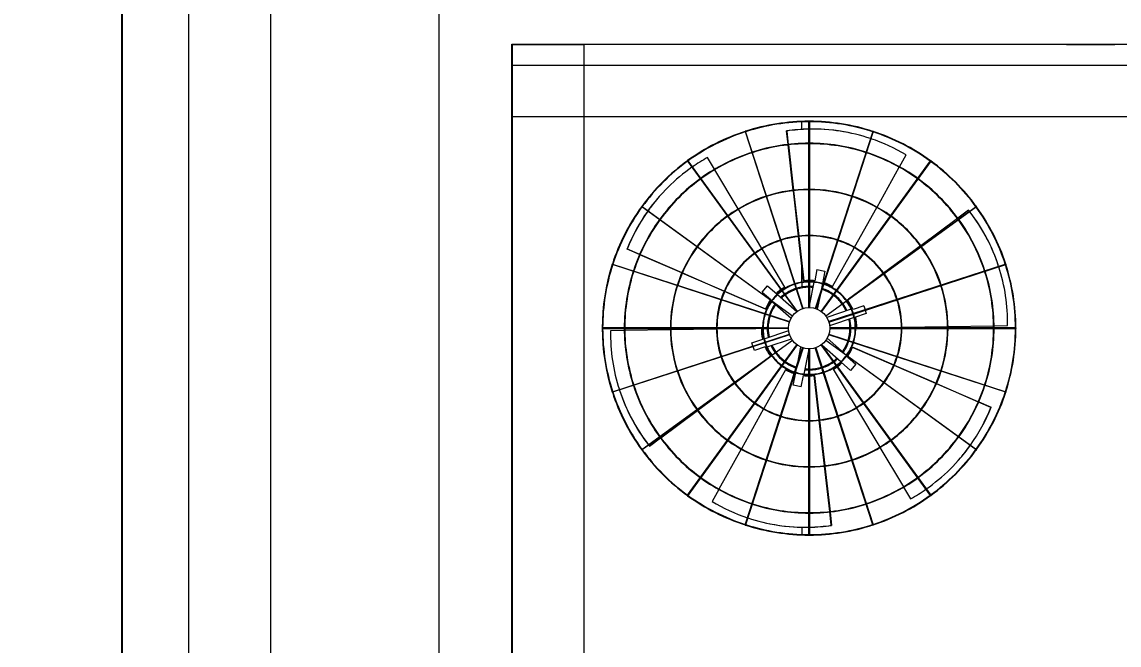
# Model space of a CAD drawing. Header units: millimetres. Extents: x -312439 to 477422, y -331570 to 212570.
# Drawn here: x 341243 to 343514, y 206829 to 208118 of the extents above; entities that cross this region are included whole.
import ezdxf

# ---------------------------------------------------------------- set-up
doc = ezdxf.new("R2010")
doc.units = ezdxf.units.MM
doc.layers.add("MS-110TR'S", color=3, linetype='Continuous', lineweight=5)
doc.styles.add('ROMAND', font='ROMAND.SHX')
doc.dimstyles.new('1-50 (MILIMETRO)', dxfattribs={"dimscale": 0, "dimtxt": 125, "dimasz": 125, "dimexe": 100, "dimexo": 100, "dimgap": 50, "dimtad": 0, "dimdec": 0, "dimzin": 0, "dimdsep": 46, "dimtxsty": 'ROMAND', "dimcen": -390, "dimclrd": 1, "dimclre": 1, "dimclrt": 3, "dimadec": 0, "dimazin": 0, "dimtfac": 1, "dimtdec": 0, "dimtix": 1, "dimtmove": 2, "dimatfit": 2, "dimfxl": 1, "dimtvp": 1, "dimtolj": 1, "dimtzin": 0, "dimarcsym": 0})

# ---------------------------------------------------------------- blocks, each defined once
blk = doc.blocks.new('*D7')
at = {"color": 1, "lineweight": -2, "transparency": 16777216}
for p, q in [((342257, 208172.2), (342257, 208749)), ((346957.4, 208172.2), (346957.4, 208749)), ((342382, 208649), (346832.4, 208649))]:
    blk.add_line(p, q, dxfattribs=at)
at = {"color": 1, "transparency": 16777216}
for points in [[(342382, 208669.9), (342382, 208628.2), (342257, 208649)], [(346832.4, 208669.9), (346832.4, 208628.2), (346957.4, 208649)]]:
    blk.add_solid(points, dxfattribs=at)
at = {"layer": 'Defpoints', "color": 0, "transparency": 16777216}
for p in [(346957.4, 208649), (342257, 208072.2), (346957.4, 208072.2)]:
    blk.add_point(p, dxfattribs=at)
at = {"color": 3, "transparency": 16777216, "insert": (344607.2, 208774), "char_height": 125, "attachment_point": 5, "style": 'ROMAND'}
blk.add_mtext('\\A1;4700', dxfattribs=at)
blk = doc.blocks.new('*D50')
at = {"color": 1, "lineweight": -2, "transparency": 16777216}
for p, q in [((341488.5, 209274.4), (341350.3, 209274.4)), ((341450.3, 209149.4), (341450.3, 198499.4)), ((341658.5, 198374.4), (341350.3, 198374.4))]:
    blk.add_line(p, q, dxfattribs=at)
at = {"color": 1, "transparency": 16777216}
for points in [[(341429.4, 209149.4), (341471.1, 209149.4), (341450.3, 209274.4)], [(341429.4, 198499.4), (341471.1, 198499.4), (341450.3, 198374.4)]]:
    blk.add_solid(points, dxfattribs=at)
at = {"layer": 'Defpoints', "color": 0, "transparency": 16777216}
for p in [(341588.5, 209274.4), (341450.3, 198374.4), (341758.5, 198374.4)]:
    blk.add_point(p, dxfattribs=at)
at = {"color": 3, "transparency": 16777216, "insert": (341325.3, 203824.4), "char_height": 125, "attachment_point": 5, "rotation": 90, "style": 'ROMAND'}
blk.add_mtext('\\A1;10900', dxfattribs=at)

msp = doc.modelspace()

# ---------------------------------------------------------------- linework, layer by layer
at = {"color": 1, "linetype": 'Continuous', "lineweight": 0}
for p, q in [((341588.512, 198204.437, 0), (341588.512, 210024.437, 0)), ((341588.512, 200628.55, 0), (341588.512, 210024.437, 0)), ((341758.512, 198204.437, 0), (341758.512, 210024.437, 0))]:
    msp.add_line(p, q, dxfattribs=at)
at = {"color": 7, "linetype": 'Continuous', "lineweight": 0}
msp.add_line((342107.014, 205636.197, 0), (342107.014, 208222.197, 0), dxfattribs=at)
at = {"layer": "MS-110TR'S", "color": 3, "linetype": 'Continuous', "lineweight": 0}
for p, q in [((342257.014, 208072.197, 0), (351659.752, 208072.197, 0)), ((342257.014, 205786.197, 0), (342257.014, 208072.197, 0)), ((342257.014, 208071.197, 0), (342407.014, 208071.197, 0)), ((342258.014, 208071.197, 0), (342258.014, 205787.197, 0)), ((342357.014, 208071.197, 0), (342357.014, 208072.197, 0)), ((342407.014, 205786.197, 0), (342407.014, 208071.197, 0)), ((343405.189, 208072.197, 0), (343405.189, 208071.197, 0)), ((343405.189, 208071.197, 0), (343505.189, 208071.197, 0)), ((343505.189, 208071.197, 0), (343505.189, 208072.197, 0)), ((342258.014, 208028.197, 0), (346957.383, 208028.197, 0)), ((342257.014, 207972.197, 0), (342258.014, 207972.197, 0)), ((342257.014, 207922.197, 0), (346957.383, 207922.197, 0)), ((342857.558, 207895.606, 0), (342857.558, 207911.182, 0)), ((342871.259, 207911.434, 0), (342871.259, 207896.157, 0)), ((342872.009, 207526.933, 0), (342872.009, 207912.185, 0)), ((342873.009, 207912.185, 0), (342873.009, 207526.933, 0)), ((342873.259, 207896.196, 0), (342873.259, 207911.434, 0)), ((342739.802, 207891.087, 0), (342858.852, 207524.691, 0)), ((342859.803, 207525, 0), (342740.754, 207891.396, 0)), ((342825.579, 207892.372, 0), (342826.173, 207892.253, 0)), ((342828.771, 207864.468, 0), (342825.579, 207892.372, 0)), ((342826.173, 207892.253, 0), (342829.344, 207864.534, 0)), ((343004.264, 207891.396, 0), (342885.215, 207525, 0)), ((343005.215, 207891.087, 0), (342886.166, 207524.691, 0)), ((342953.91, 207888.822, 0), (342953.316, 207888.941, 0)), ((342839.612, 207769.689, 0), (342828.885, 207863.475, 0)), ((342829.458, 207863.54, 0), (342840.185, 207769.755, 0)), ((342620.586, 207830.168, 0), (342847.032, 207518.493, 0)), ((342621.395, 207830.756, 0), (342847.841, 207519.08, 0)), ((342676.742, 207813.114, 0), (342662.206, 207837.479, 0)), ((342897.177, 207519.08, 0), (343123.622, 207830.756, 0)), ((343124.431, 207830.168, 0), (342897.986, 207518.493, 0)), ((343059.403, 207818.236, 0), (343073.114, 207842.789, 0)), ((342725.619, 207731.19, 0), (342677.255, 207812.255, 0)), ((343012.893, 207734.945, 0), (343058.916, 207817.363, 0)), ((342850.453, 207674.911, 0), (342839.726, 207768.696, 0)), ((342840.299, 207768.761, 0), (342851.026, 207674.976, 0)), ((342526.618, 207736.2, 0), (342838.293, 207509.754, 0)), ((342562.738, 207757.262, 0), (342562.338, 207756.807, 0)), ((342906.724, 207509.754, 0), (343218.4, 207736.2, 0)), ((342837.706, 207508.945, 0), (342526.03, 207735.391, 0)), ((342774.496, 207649.265, 0), (342726.132, 207730.331, 0)), ((343218.987, 207735.391, 0), (342907.312, 207508.945, 0)), ((342966.383, 207651.654, 0), (343012.406, 207734.072, 0)), ((343179.954, 207712.171, 0), (343202.34, 207728.75, 0)), ((343202.534, 207728.176, 0), (343180.297, 207711.707, 0)), ((343202.34, 207728.75, 0), (343202.534, 207728.176, 0)), ((343103.294, 207655.393, 0), (343179.151, 207711.575, 0)), ((343179.494, 207711.112, 0), (343103.637, 207654.929, 0)), ((342861.057, 207582.205, 0), (342850.567, 207673.917, 0)), ((342851.14, 207673.983, 0), (342861.652, 207582.086, 0)), ((342495.498, 207647.899, 0), (342495.899, 207648.354, 0)), ((342521.444, 207636.631, 0), (342495.498, 207647.899, 0)), ((342495.899, 207648.354, 0), (342521.674, 207637.16, 0)), ((342822.158, 207569.378, 0), (342775.009, 207648.407, 0)), ((342920.908, 207570.216, 0), (342965.896, 207650.781, 0)), ((343026.634, 207598.615, 0), (343102.49, 207654.797, 0)), ((343102.833, 207654.334, 0), (343026.977, 207598.151, 0)), ((342608.946, 207598.631, 0), (342522.361, 207636.233, 0)), ((342522.592, 207636.762, 0), (342609.176, 207599.159, 0)), ((342831.786, 207496.983, 0), (342465.39, 207616.032, 0)), ((342465.699, 207616.984, 0), (342832.095, 207497.934, 0)), ((342857.558, 207579.621, 0), (342857.558, 207612.799, 0)), ((342888.601, 207605.481, 0), (342884.003, 207582.526, 0)), ((342888.601, 207605.481, 0), (342905.08, 207602.18, 0)), ((342905.08, 207602.18, 0), (342899.994, 207576.789, 0)), ((343279.319, 207616.984, 0), (342912.922, 207497.934, 0)), ((342913.231, 207496.983, 0), (343279.628, 207616.032, 0)), ((343263.431, 207615.837, 0), (343263.237, 207616.412, 0)), ((342696.447, 207560.63, 0), (342609.863, 207598.232, 0)), ((342610.093, 207598.761, 0), (342696.677, 207561.159, 0)), ((342857.558, 207578.608, 0), (342857.558, 207569.598, 0)), ((342861.057, 207582.205, 0), (342861.652, 207582.086, 0)), ((342871.259, 207582.954, 0), (342871.259, 207580.778, 0)), ((342871.259, 207579.777, 0), (342871.259, 207570.85, 0)), ((342882.089, 207579.304, 0), (342873.009, 207533.974, 0)), ((342873.259, 207580.783, 0), (342873.259, 207583.006, 0)), ((342873.259, 207570.85, 0), (342873.259, 207579.783, 0)), ((342882.758, 207582.647, 0), (342882.286, 207580.289, 0)), ((342951.466, 207542.942, 0), (343025.83, 207598.019, 0)), ((343026.173, 207597.556, 0), (342954.095, 207544.171, 0)), ((342781.85, 207523.54, 0), (342697.364, 207560.232, 0)), ((342697.594, 207560.76, 0), (342782.25, 207523.996, 0)), ((342775.464, 207559.032, 0), (342786.562, 207571.653, 0)), ((342775.464, 207559.032, 0), (342793.045, 207543.572, 0)), ((342786.562, 207571.653, 0), (342806.192, 207554.392, 0)), ((342821.758, 207568.923, 0), (342822.158, 207569.378, 0)), ((342871.259, 207570.85, 0), (342872.009, 207570.85, 0)), ((342873.009, 207570.85, 0), (342873.259, 207570.85, 0)), ((342899.797, 207575.804, 0), (342896.703, 207560.357, 0)), ((342920.314, 207570.335, 0), (342920.908, 207570.216, 0)), ((342796.465, 207538.908, 0), (342835.157, 207504.884, 0)), ((342806.947, 207553.728, 0), (342847.024, 207518.487, 0)), ((342895.013, 207551.919, 0), (342889.317, 207523.485, 0)), ((342951.466, 207542.942, 0), (342951.651, 207542.395, 0)), ((342781.85, 207523.54, 0), (342782.25, 207523.996, 0)), ((342872.009, 207528.982, 0), (342871.597, 207526.926, 0)), ((342959.662, 207523.343, 0), (342909.075, 207506.247, 0)), ((342962.7, 207524.369, 0), (342960.614, 207523.664, 0)), ((342985.396, 207530.726, 0), (342963.217, 207523.231, 0)), ((342990.777, 207514.804, 0), (342966.407, 207506.569, 0)), ((342985.396, 207530.726, 0), (342988.211, 207522.397, 0)), ((342988.531, 207521.449, 0), (342990.777, 207514.804, 0)), ((342965.456, 207506.247, 0), (342914.888, 207489.157, 0)), ((342970.815, 207485.689, 0), (342971.009, 207485.115, 0)), ((342971.009, 207485.115, 0), (343063.402, 207486.439, 0)), ((343064.402, 207486.453, 0), (343158.789, 207487.806, 0)), ((343159.789, 207487.82, 0), (343254.176, 207489.172, 0)), ((343255.176, 207489.187, 0), (343283.167, 207489.588, 0)), ((342444.601, 207484.777, 0), (342829.853, 207484.777, 0)), ((342829.853, 207483.777, 0), (342444.601, 207483.777, 0)), ((342489.812, 207485.277, 0), (342445.102, 207485.277, 0)), ((342445.102, 207483.277, 0), (342489.812, 207483.277, 0)), ((342489.842, 207479.375, 0), (342461.351, 207478.967, 0)), ((342465.39, 207352.522, 0), (342831.786, 207471.571, 0)), ((342832.095, 207470.62, 0), (342465.699, 207351.571, 0)), ((342585.209, 207485.277, 0), (342490.812, 207485.277, 0)), ((342490.812, 207483.277, 0), (342585.209, 207483.277, 0)), ((342585.229, 207480.742, 0), (342490.842, 207479.389, 0)), ((342680.606, 207485.277, 0), (342586.209, 207485.277, 0)), ((342586.209, 207483.277, 0), (342680.606, 207483.277, 0)), ((342680.616, 207482.108, 0), (342586.229, 207480.756, 0)), ((342776.006, 207485.277, 0), (342681.606, 207485.277, 0)), ((342681.606, 207483.277, 0), (342762.201, 207483.277, 0)), ((342773.509, 207483.439, 0), (342681.616, 207482.123, 0)), ((342773.703, 207482.865, 0), (342773.509, 207483.439, 0)), ((342773.563, 207483.277, 0), (342776.006, 207483.277, 0)), ((342785.686, 207485.277, 0), (342777.006, 207485.277, 0)), ((342777.006, 207483.277, 0), (342785.686, 207483.277, 0)), ((342779.525, 207462.464, 0), (342830.112, 207479.56, 0)), ((342785.686, 207484.777, 0), (342785.686, 207485.277, 0)), ((342785.686, 207483.277, 0), (342785.686, 207483.777, 0)), ((342945.676, 207431.736, 0), (342909.696, 207463.375, 0)), ((343279.319, 207351.571, 0), (342912.922, 207470.62, 0)), ((342913.231, 207471.571, 0), (343279.628, 207352.522, 0)), ((343300.417, 207484.777, 0), (342915.165, 207484.777, 0)), ((342915.165, 207483.777, 0), (343300.417, 207483.777, 0)), ((342968.012, 207485.277, 0), (342958.831, 207485.277, 0)), ((342958.831, 207485.277, 0), (342958.831, 207484.777, 0)), ((342958.831, 207483.777, 0), (342958.831, 207483.277, 0)), ((342958.831, 207483.277, 0), (342968.012, 207483.277, 0)), ((342970.954, 207485.277, 0), (342969.012, 207485.277, 0)), ((342969.012, 207483.277, 0), (343063.411, 207483.277, 0)), ((343063.411, 207485.277, 0), (342982.317, 207485.277, 0)), ((343158.809, 207485.277, 0), (343064.411, 207485.277, 0)), ((343064.411, 207483.277, 0), (343158.809, 207483.277, 0)), ((343254.206, 207485.277, 0), (343159.809, 207485.277, 0)), ((343159.809, 207483.277, 0), (343254.206, 207483.277, 0)), ((343299.415, 207485.277, 0), (343255.206, 207485.277, 0)), ((343255.206, 207483.277, 0), (343299.415, 207483.277, 0)), ((342526.03, 207233.164, 0), (342837.706, 207459.609, 0)), ((342838.293, 207458.8, 0), (342526.618, 207232.355, 0)), ((342620.586, 207138.386, 0), (342847.032, 207450.062, 0)), ((342847.841, 207449.474, 0), (342621.395, 207137.799, 0)), ((342739.802, 207077.467, 0), (342858.852, 207443.864, 0)), ((342859.803, 207443.555, 0), (342740.754, 207077.158, 0)), ((342753.741, 207453.75, 0), (342778.573, 207462.142, 0)), ((342756.036, 207446.959, 0), (342753.741, 207453.75, 0)), ((342759.122, 207437.828, 0), (342756.356, 207446.011, 0)), ((342781.301, 207445.324, 0), (342759.122, 207437.828, 0)), ((342781.818, 207444.185, 0), (342784.338, 207445.037, 0)), ((342785.29, 207445.358, 0), (342835.858, 207462.448, 0)), ((342848.701, 207412.623, 0), (342855.241, 207445.27, 0)), ((342872.009, 207056.369, 0), (342872.009, 207441.621, 0)), ((342873.009, 207441.621, 0), (342873.009, 207056.369, 0)), ((343004.264, 207077.158, 0), (342885.215, 207443.555, 0)), ((342886.166, 207443.864, 0), (343005.215, 207077.467, 0)), ((343123.622, 207137.799, 0), (342897.177, 207449.474, 0)), ((342897.986, 207450.062, 0), (343124.431, 207138.386, 0)), ((342937.829, 207414.599, 0), (342898.843, 207448.881, 0)), ((343218.4, 207232.355, 0), (342906.724, 207458.8, 0)), ((342907.312, 207459.609, 0), (343218.987, 207233.164, 0)), ((342962.667, 207445.014, 0), (342962.267, 207444.559, 0)), ((343047.343, 207407.612, 0), (342962.267, 207444.559, 0)), ((342962.667, 207445.014, 0), (343047.574, 207408.14, 0)), ((342793.052, 207425.613, 0), (342719.01, 207370.774, 0)), ((342793.052, 207425.613, 0), (342792.965, 207425.868, 0)), ((342862.439, 207389.301, 0), (342872.009, 207437.077, 0)), ((342951.473, 207424.982, 0), (342969.053, 207409.522, 0)), ((342718.668, 207371.239, 0), (342764.665, 207405.306, 0)), ((342823.609, 207398.338, 0), (342778.741, 207317.987, 0)), ((342824.204, 207398.219, 0), (342823.609, 207398.338, 0)), ((342844.749, 207392.892, 0), (342847.011, 207404.185, 0)), ((342872.009, 207397.705, 0), (342871.259, 207397.705, 0)), ((342871.259, 207397.705, 0), (342871.259, 207388.777, 0)), ((342873.259, 207397.705, 0), (342873.009, 207397.705, 0)), ((342873.259, 207388.772, 0), (342873.259, 207397.705, 0)), ((342922.76, 207399.631, 0), (342922.36, 207399.176, 0)), ((342922.36, 207399.176, 0), (342969.64, 207319.929, 0)), ((342957.955, 207396.901, 0), (342938.584, 207413.935, 0)), ((342969.053, 207409.522, 0), (342957.955, 207396.901, 0)), ((343134.845, 207369.611, 0), (343048.261, 207407.213, 0)), ((343048.491, 207407.742, 0), (343135.075, 207370.14, 0)), ((342839.437, 207366.374, 0), (342844.552, 207391.907, 0)), ((342855.916, 207363.073, 0), (342860.515, 207386.029, 0)), ((342861.759, 207385.907, 0), (342862.242, 207388.316, 0)), ((342871.259, 207387.777, 0), (342871.259, 207385.548, 0)), ((342873.259, 207385.6, 0), (342873.259, 207387.772, 0)), ((342893.384, 207294.517, 0), (342882.866, 207386.468, 0)), ((342883.46, 207386.349, 0), (342882.866, 207386.468, 0)), ((342883.46, 207386.349, 0), (342893.957, 207294.581, 0)), ((342481.087, 207352.717, 0), (342481.281, 207352.143, 0)), ((342642.007, 207314.46, 0), (342717.864, 207370.643, 0)), ((342718.207, 207370.179, 0), (342642.35, 207313.996, 0)), ((342855.916, 207363.073, 0), (342839.437, 207366.374, 0)), ((343222.346, 207331.61, 0), (343135.762, 207369.212, 0)), ((343135.993, 207369.741, 0), (343222.577, 207332.139, 0)), ((343248.619, 207320.2, 0), (343223.264, 207331.212, 0)), ((343223.494, 207331.741, 0), (343249.019, 207320.655, 0)), ((342565.347, 207257.682, 0), (342641.204, 207313.865, 0)), ((342641.546, 207313.401, 0), (342565.69, 207257.218, 0)), ((342778.254, 207317.114, 0), (342732.231, 207234.696, 0)), ((342970.152, 207319.07, 0), (343018.517, 207238.004, 0)), ((343249.019, 207320.655, 0), (343248.619, 207320.2, 0)), ((342904.225, 207199.738, 0), (342893.497, 207293.523, 0)), ((342894.071, 207293.587, 0), (342904.798, 207199.802, 0)), ((342541.984, 207240.378, 0), (342564.544, 207257.087, 0)), ((342542.178, 207239.804, 0), (342541.984, 207240.378, 0)), ((342564.886, 207256.623, 0), (342542.178, 207239.804, 0)), ((343019.029, 207237.146, 0), (343067.394, 207156.08, 0)), ((342731.744, 207233.823, 0), (342685.721, 207151.405, 0)), ((342915.066, 207104.959, 0), (342904.339, 207198.744, 0)), ((342904.912, 207198.809, 0), (342915.639, 207105.023, 0)), ((343181.779, 207211.292, 0), (343182.18, 207211.747, 0)), ((342685.234, 207150.532, 0), (342671.404, 207125.765, 0)), ((343067.906, 207155.221, 0), (343082.312, 207131.076, 0)), ((342918.344, 207076.301, 0), (342915.18, 207103.965, 0)), ((342915.753, 207104.03, 0), (342918.938, 207076.182, 0)), ((342790.607, 207079.732, 0), (342791.201, 207079.613, 0)), ((342857.558, 207072.379, 0), (342857.558, 207057.372, 0)), ((342871.259, 207072.359, 0), (342871.259, 207057.121, 0)), ((342873.259, 207057.121, 0), (342873.259, 207072.398, 0)), ((342918.938, 207076.182, 0), (342918.344, 207076.301, 0))]:
    msp.add_line(p, q, dxfattribs=at)
msp.add_circle((342872.509, 207484.277, 0), 42.659, dxfattribs=at)
for centre, radius, start, end in [((342872.259, 207484.277, 0), 428.158, 90.024494, 107.917544), ((342872.259, 207484.277, 0), 427.158, 90.033533, 107.901042), ((342872.509, 207912.185, 0), 0.5, 0, 180), ((342872.259, 207484.277, 0), 428.158, 72.030975, 89.908558), ((342872.259, 207484.277, 0), 427.158, 72.035174, 89.899401), ((342872.259, 207484.277, 0), 428.158, 108.018773, 125.932197), ((342872.259, 207484.277, 0), 427.158, 108.035174, 125.905805), ((342740.278, 207891.242, 0), 0.5, 18, 198), ((343004.74, 207891.242, 0), 0.5, 342, 162), ((342872.259, 207484.277, 0), 427.158, 54.039937, 71.901042), ((342872.259, 207484.277, 0), 428.158, 54.03841, 71.905364), ((342872.509, 207484.277, 0), 382.698, 90.074858, 107.925142), ((342872.509, 207484.277, 0), 381.698, 90.075054, 107.924946), ((342872.509, 207484.277, 0), 382.698, 72.074858, 89.925142), ((342872.509, 207484.277, 0), 381.698, 72.075054, 89.924946), ((342872.259, 207484.277, 0), 428.158, 126.013622, 143.951759), ((342872.259, 207484.277, 0), 427.158, 126.039937, 143.913223), ((342620.991, 207830.462, 0), 0.5, 36, 216), ((342872.509, 207484.277, 0), 382.698, 108.074858, 125.925142), ((342872.509, 207484.277, 0), 381.698, 108.075054, 125.924946), ((342872.509, 207484.277, 0), 381.698, 54.075054, 71.924946), ((342872.509, 207484.277, 0), 382.698, 54.074858, 71.925142), ((343124.027, 207830.462, 0), 0.5, 324, 144), ((342872.259, 207484.277, 0), 427.158, 36.047356, 53.905805), ((342872.259, 207484.277, 0), 428.158, 36.046941, 53.907446), ((342872.509, 207484.277, 0), 382.698, 126.074858, 143.925142), ((342872.509, 207484.277, 0), 381.698, 126.075054, 143.924946), ((342872.509, 207484.277, 0), 381.698, 36.075054, 53.924946), ((342872.509, 207484.277, 0), 382.698, 36.074858, 53.925142), ((342872.509, 207484.277, 0), 287.302, 90.099714, 107.900286), ((342872.509, 207484.277, 0), 286.302, 90.100062, 107.899938), ((342872.509, 207484.277, 0), 287.302, 72.099714, 89.900286), ((342872.509, 207484.277, 0), 286.302, 72.100062, 89.899938), ((342872.259, 207484.277, 0), 428.158, 144.008871, 161.974926), ((342526.324, 207735.795, 0), 0.5, 54, 234), ((342872.509, 207484.277, 0), 287.302, 108.099714, 125.900286), ((342872.509, 207484.277, 0), 286.302, 108.100062, 125.899938), ((342872.509, 207484.277, 0), 286.302, 54.100062, 71.899938), ((342872.509, 207484.277, 0), 287.302, 54.099714, 71.900286), ((343218.693, 207735.795, 0), 0.5, 306, 126), ((342872.259, 207484.277, 0), 428.158, 18.056552, 35.913726), ((342872.259, 207484.277, 0), 427.158, 144.047356, 161.922571), ((342872.509, 207484.277, 0), 287.302, 126.099714, 143.900286), ((342872.509, 207484.277, 0), 286.302, 126.100062, 143.899938), ((342872.509, 207484.277, 0), 286.302, 36.100062, 53.899938), ((342872.509, 207484.277, 0), 287.302, 36.099714, 53.900286), ((342872.259, 207484.277, 0), 427.158, 18.056704, 35.913223), ((342872.509, 207484.277, 0), 382.698, 144.074858, 161.925142), ((342872.509, 207484.277, 0), 381.698, 144.075054, 161.924946), ((342872.509, 207484.277, 0), 381.698, 18.075054, 35.924946), ((342872.509, 207484.277, 0), 382.698, 18.074858, 35.925142), ((342872.509, 207484.277, 0), 191.905, 90.149282, 107.850718), ((342872.509, 207484.277, 0), 190.905, 90.150064, 107.849936), ((342872.509, 207484.277, 0), 191.905, 72.149282, 89.850718), ((342872.509, 207484.277, 0), 190.905, 72.150064, 89.849936), ((342872.509, 207484.277, 0), 287.302, 144.099714, 161.900286), ((342872.509, 207484.277, 0), 286.302, 144.100062, 161.899938), ((342872.509, 207484.277, 0), 191.905, 108.149282, 125.850718), ((342872.509, 207484.277, 0), 190.905, 108.150064, 125.849936), ((342872.509, 207484.277, 0), 190.905, 54.150064, 71.849936), ((342872.509, 207484.277, 0), 191.905, 54.149282, 71.850718), ((342872.509, 207484.277, 0), 286.302, 18.100062, 35.899938), ((342872.509, 207484.277, 0), 287.302, 18.099714, 35.900286), ((342872.509, 207484.277, 0), 191.905, 126.149282, 143.850718), ((342872.509, 207484.277, 0), 190.905, 126.150064, 143.849936), ((342872.509, 207484.277, 0), 190.905, 36.150064, 53.849936), ((342872.509, 207484.277, 0), 191.905, 36.149282, 53.850718), ((342872.259, 207484.277, 0), 428.158, 162.004374, 197.995626), ((342872.259, 207484.277, 0), 427.158, 162.056704, 179.932934), ((342465.544, 207616.508, 0), 0.5, 72, 252), ((342872.509, 207484.277, 0), 382.698, 162.074858, 179.925142), ((342872.509, 207484.277, 0), 381.698, 162.075054, 179.924946), ((342872.509, 207484.277, 0), 381.698, 0.075054, 17.924946), ((342872.509, 207484.277, 0), 382.698, 0.074858, 17.925142), ((342872.259, 207484.277, 0), 427.158, 0.067066, 17.922571), ((343279.473, 207616.508, 0), 0.5, 288, 108), ((342872.259, 207484.277, 0), 428.158, 0.06691, 17.922771), ((342872.509, 207484.277, 0), 191.905, 144.149282, 161.850718), ((342872.509, 207484.277, 0), 190.905, 144.150064, 161.849936), ((342872.509, 207484.277, 0), 96.508, 90.296845, 107.703155), ((342872.509, 207484.277, 0), 95.508, 90.299953, 107.700047), ((342872.509, 207484.277, 0), 96.508, 72.296845, 89.703155), ((342872.509, 207484.277, 0), 95.508, 72.299953, 89.700047), ((342872.509, 207484.277, 0), 190.905, 18.150064, 35.849936), ((342872.509, 207484.277, 0), 191.905, 18.149282, 35.850718), ((342872.509, 207484.277, 0), 287.302, 162.099714, 179.900286), ((342872.509, 207484.277, 0), 286.302, 162.100062, 179.899938), ((342872.509, 207484.277, 0), 96.508, 126.296845, 143.703155), ((342872.509, 207484.277, 0), 95.508, 126.299953, 143.700047), ((342872.259, 207484.277, 0), 86.578, 126.197043, 132.689414), ((342872.509, 207484.277, 0), 96.508, 108.296845, 125.703155), ((342872.509, 207484.277, 0), 95.508, 108.299953, 125.700047), ((342872.259, 207484.277, 0), 86.578, 108.173543, 125.535257), ((342872.259, 207484.277, 0), 84.578, 108.177647, 125.524267), ((342872.259, 207484.277, 0), 86.578, 90.165445, 107.511756), ((342872.259, 207484.277, 0), 84.578, 90.169358, 107.500211), ((342872.259, 207484.277, 0), 86.578, 84.656808, 89.503658), ((342872.259, 207484.277, 0), 84.578, 84.798838, 89.491921), ((342872.259, 207484.277, 0), 84.578, 72.177647, 72.547384), ((342872.259, 207484.277, 0), 86.578, 72.173543, 72.689414), ((342872.259, 207484.277, 0), 84.578, 54.201702, 71.500211), ((342872.259, 207484.277, 0), 86.578, 54.197043, 71.511756), ((342872.509, 207484.277, 0), 95.508, 54.299953, 71.700047), ((342872.509, 207484.277, 0), 96.508, 54.296845, 71.703155), ((342872.259, 207484.277, 0), 86.578, 36.233645, 53.535257), ((342872.509, 207484.277, 0), 95.508, 36.299953, 53.700047), ((342872.509, 207484.277, 0), 96.508, 36.296845, 53.703155), ((342872.509, 207484.277, 0), 286.302, 0.100062, 17.899938), ((342872.509, 207484.277, 0), 287.302, 0.099714, 17.900286), ((342872.509, 207484.277, 0), 191.905, 162.149282, 179.850718), ((342872.509, 207484.277, 0), 190.905, 162.150064, 179.849936), ((342872.509, 207484.277, 0), 96.508, 144.296845, 161.703155), ((342872.509, 207484.277, 0), 95.508, 144.299953, 161.700047), ((342872.259, 207484.277, 0), 86.578, 144.656808, 161.617982), ((342872.259, 207484.277, 0), 84.578, 144.798838, 161.608948), ((342872.259, 207484.277, 0), 84.578, 126.201702, 132.547384), ((342872.259, 207484.277, 0), 84.578, 36.23917, 53.524267), ((342872.259, 207484.277, 0), 84.578, 24.798838, 35.561735), ((342872.259, 207484.277, 0), 86.578, 24.656808, 35.57186), ((342872.509, 207484.277, 0), 95.508, 18.299953, 35.700047), ((342872.509, 207484.277, 0), 96.508, 18.296845, 35.703155), ((342872.509, 207484.277, 0), 190.905, 0.150064, 17.849936), ((342872.509, 207484.277, 0), 191.905, 0.149282, 17.850718), ((342872.509, 207484.277, 0), 96.508, 162.296845, 179.703155), ((342872.509, 207484.277, 0), 95.508, 162.299953, 179.700047), ((342872.259, 207484.277, 0), 86.578, 162.279766, 179.669108), ((342872.259, 207484.277, 0), 84.578, 162.286382, 179.661283), ((342872.509, 207484.277, 0), 95.508, 0.299953, 17.700047), ((342872.509, 207484.277, 0), 96.508, 0.296845, 17.703155), ((342872.259, 207484.277, 0), 84.578, 0.338717, 12.547384), ((342872.259, 207484.277, 0), 86.578, 0.330892, 12.689414), ((342444.601, 207484.277, 0), 0.5, 90, 270), ((342872.259, 207484.277, 0), 427.158, 180.067066, 197.943296), ((342872.509, 207484.277, 0), 382.698, 180.074858, 197.925142), ((342872.509, 207484.277, 0), 381.698, 180.075054, 197.924946), ((342872.509, 207484.277, 0), 287.302, 180.099714, 197.900286), ((342872.509, 207484.277, 0), 286.302, 180.100062, 197.899938), ((342872.509, 207484.277, 0), 191.905, 180.149282, 197.850718), ((342872.509, 207484.277, 0), 190.905, 180.150064, 197.849936), ((342872.509, 207484.277, 0), 96.508, 180.296845, 197.703155), ((342872.509, 207484.277, 0), 95.508, 180.299953, 197.700047), ((342872.259, 207484.277, 0), 86.578, 180.330892, 192.689414), ((342872.259, 207484.277, 0), 84.578, 180.338717, 192.547384), ((342872.259, 207484.277, 0), 84.578, 342.391052, 359.661283), ((342872.259, 207484.277, 0), 86.578, 342.382018, 359.669108), ((342872.509, 207484.277, 0), 95.508, 342.299953, 359.700047), ((342872.509, 207484.277, 0), 96.508, 342.296845, 359.703155), ((342872.509, 207484.277, 0), 190.905, 342.150064, 359.849936), ((342872.509, 207484.277, 0), 191.905, 342.149282, 359.850718), ((342872.509, 207484.277, 0), 286.302, 342.100062, 359.899938), ((342872.509, 207484.277, 0), 287.302, 342.099714, 359.900286), ((342872.509, 207484.277, 0), 381.698, 342.075054, 359.924946), ((342872.509, 207484.277, 0), 382.698, 342.074858, 359.925142), ((342872.259, 207484.277, 0), 427.158, 342.077429, 359.932934), ((342872.259, 207484.277, 0), 428.158, 342.077229, 359.93309), ((343300.417, 207484.277, 0), 0.5, 270, 90), ((342872.509, 207484.277, 0), 96.508, 198.296845, 215.703155), ((342872.509, 207484.277, 0), 95.508, 198.299953, 215.700047), ((342872.259, 207484.277, 0), 86.578, 204.656808, 215.766355), ((342872.259, 207484.277, 0), 84.578, 204.798838, 215.76083), ((342872.259, 207484.277, 0), 84.578, 324.798838, 341.713618), ((342872.259, 207484.277, 0), 86.578, 324.656808, 341.720234), ((342872.509, 207484.277, 0), 95.508, 324.299953, 341.700047), ((342872.509, 207484.277, 0), 96.508, 324.296845, 341.703155), ((342872.509, 207484.277, 0), 191.905, 198.149282, 215.850718), ((342872.509, 207484.277, 0), 190.905, 198.150064, 215.849936), ((342872.509, 207484.277, 0), 96.508, 216.296845, 233.703155), ((342872.509, 207484.277, 0), 95.508, 216.299953, 233.700047), ((342872.259, 207484.277, 0), 86.578, 216.42814, 233.802957), ((342872.259, 207484.277, 0), 84.578, 216.438265, 233.798298), ((342872.259, 207484.277, 0), 84.578, 306.475733, 312.547384), ((342872.259, 207484.277, 0), 86.578, 306.464743, 312.689414), ((342872.509, 207484.277, 0), 95.508, 306.299953, 323.700047), ((342872.509, 207484.277, 0), 96.508, 306.296845, 323.703155), ((342872.509, 207484.277, 0), 190.905, 324.150064, 341.849936), ((342872.509, 207484.277, 0), 191.905, 324.149282, 341.850718), ((342872.509, 207484.277, 0), 287.302, 198.099714, 215.900286), ((342872.509, 207484.277, 0), 286.302, 198.100062, 215.899938), ((342872.509, 207484.277, 0), 96.508, 234.296845, 251.703155), ((342872.509, 207484.277, 0), 95.508, 234.299953, 251.700047), ((342872.259, 207484.277, 0), 86.578, 234.464743, 251.826457), ((342872.259, 207484.277, 0), 84.578, 234.475733, 251.822353), ((342872.259, 207484.277, 0), 86.578, 252.488244, 252.689414), ((342872.259, 207484.277, 0), 84.578, 252.499789, 252.547384), ((342872.259, 207484.277, 0), 86.578, 264.656808, 269.834555), ((342872.259, 207484.277, 0), 84.578, 264.798838, 269.830642), ((342872.259, 207484.277, 0), 84.578, 270.508079, 287.822353), ((342872.259, 207484.277, 0), 86.578, 270.496342, 287.826457), ((342872.259, 207484.277, 0), 84.578, 288.499789, 305.798298), ((342872.259, 207484.277, 0), 86.578, 288.488244, 305.802957), ((342872.509, 207484.277, 0), 95.508, 288.299953, 305.700047), ((342872.509, 207484.277, 0), 96.508, 288.296845, 305.703155), ((342872.509, 207484.277, 0), 286.302, 324.100062, 341.899938), ((342872.509, 207484.277, 0), 287.302, 324.099714, 341.900286), ((342872.509, 207484.277, 0), 96.508, 252.296845, 269.703155), ((342872.509, 207484.277, 0), 95.508, 252.299953, 269.700047), ((342872.509, 207484.277, 0), 95.508, 270.299953, 287.700047), ((342872.509, 207484.277, 0), 96.508, 270.296845, 287.703155), ((342465.544, 207352.046, 0), 0.5, 108, 288), ((342872.259, 207484.277, 0), 428.158, 198.025074, 215.991129), ((342872.259, 207484.277, 0), 427.158, 198.077429, 215.952644), ((342872.509, 207484.277, 0), 382.698, 198.074858, 215.925142), ((342872.509, 207484.277, 0), 381.698, 198.075054, 215.924946), ((342872.509, 207484.277, 0), 191.905, 216.149282, 233.850718), ((342872.509, 207484.277, 0), 190.905, 216.150064, 233.849936), ((342872.509, 207484.277, 0), 190.905, 306.150064, 323.849936), ((342872.509, 207484.277, 0), 191.905, 306.149282, 323.850718), ((342872.509, 207484.277, 0), 381.698, 324.075054, 341.924946), ((342872.509, 207484.277, 0), 382.698, 324.074858, 341.925142), ((342872.259, 207484.277, 0), 427.158, 324.086777, 341.943296), ((342872.259, 207484.277, 0), 428.158, 324.086274, 341.943448), ((343279.473, 207352.046, 0), 0.5, 252, 72), ((342872.509, 207484.277, 0), 191.905, 234.149282, 251.850718), ((342872.509, 207484.277, 0), 190.905, 234.150064, 251.849936), ((342872.509, 207484.277, 0), 190.905, 288.150064, 305.849936), ((342872.509, 207484.277, 0), 191.905, 288.149282, 305.850718), ((342872.509, 207484.277, 0), 287.302, 216.099714, 233.900286), ((342872.509, 207484.277, 0), 286.302, 216.100062, 233.899938), ((342872.509, 207484.277, 0), 286.302, 306.100062, 323.899938), ((342872.509, 207484.277, 0), 287.302, 306.099714, 323.900286), ((342872.509, 207484.277, 0), 191.905, 252.149282, 269.850718), ((342872.509, 207484.277, 0), 190.905, 252.150064, 269.849936), ((342872.509, 207484.277, 0), 190.905, 270.150064, 287.849936), ((342872.509, 207484.277, 0), 191.905, 270.149282, 287.850718), ((342872.509, 207484.277, 0), 382.698, 216.074858, 233.925142), ((342872.509, 207484.277, 0), 381.698, 216.075054, 233.924946), ((342872.509, 207484.277, 0), 381.698, 306.075054, 323.924946), ((342872.509, 207484.277, 0), 382.698, 306.074858, 323.925142), ((342872.509, 207484.277, 0), 287.302, 234.099714, 251.900286), ((342872.509, 207484.277, 0), 286.302, 234.100062, 251.899938), ((342872.509, 207484.277, 0), 286.302, 288.100062, 305.899938), ((342872.509, 207484.277, 0), 287.302, 288.099714, 305.900286), ((342526.324, 207232.759, 0), 0.5, 126, 306), ((342872.259, 207484.277, 0), 428.158, 216.048241, 233.986378), ((342872.259, 207484.277, 0), 427.158, 216.086777, 233.960063), ((342872.259, 207484.277, 0), 427.158, 306.094195, 323.952644), ((342872.259, 207484.277, 0), 428.158, 306.092554, 323.953059), ((343218.693, 207232.759, 0), 0.5, 234, 54), ((342872.509, 207484.277, 0), 287.302, 252.099714, 269.900286), ((342872.509, 207484.277, 0), 286.302, 252.100062, 269.899938), ((342872.509, 207484.277, 0), 286.302, 270.100062, 287.899938), ((342872.509, 207484.277, 0), 287.302, 270.099714, 287.900286), ((342872.509, 207484.277, 0), 382.698, 234.074858, 251.925142), ((342872.509, 207484.277, 0), 381.698, 234.075054, 251.924946), ((342872.509, 207484.277, 0), 381.698, 288.075054, 305.924946), ((342872.509, 207484.277, 0), 382.698, 288.074858, 305.925142), ((342620.991, 207138.093, 0), 0.5, 144, 324), ((342872.259, 207484.277, 0), 428.158, 234.067803, 251.981227), ((342872.259, 207484.277, 0), 427.158, 234.094195, 251.964826), ((342872.259, 207484.277, 0), 427.158, 288.098958, 305.960063), ((342872.259, 207484.277, 0), 428.158, 288.094636, 305.96159), ((343124.027, 207138.093, 0), 0.5, 216, 36), ((342872.509, 207484.277, 0), 382.698, 252.074858, 269.925142), ((342872.509, 207484.277, 0), 381.698, 252.075054, 269.924946), ((342872.509, 207484.277, 0), 381.698, 270.075054, 287.924946), ((342872.509, 207484.277, 0), 382.698, 270.074858, 287.925142), ((342740.278, 207077.313, 0), 0.5, 162, 342), ((342872.259, 207484.277, 0), 427.158, 252.098958, 269.966467), ((342872.259, 207484.277, 0), 428.158, 270.091442, 287.969025), ((342872.259, 207484.277, 0), 427.158, 270.100599, 287.964826), ((343004.74, 207077.313, 0), 0.5, 198, 18), ((342872.259, 207484.277, 0), 428.158, 252.082456, 269.975506), ((342872.509, 207056.369, 0), 0.5, 180, 0)]:
    msp.add_arc(centre, radius, start, end, dxfattribs=at)
for centre, major_axis, start_param, end_param in [((342872.259, 207484.277, 0), (81.057, 404.664), 0.2078073, 0.32590727), ((342872.853, 207484.158, 0), (81.057, 404.664), 0.20931516, 0.32590727), ((342872.853, 207484.158, 0), (81.057, 404.664), 6.16322366, 6.48996283), ((342872.259, 207484.277, 0), (81.057, 404.664), 0, 0.20526967), ((342872.853, 207484.158, 0), (81.057, 404.664), 5.95727804, 6.16068281), ((342872.659, 207484.732, 0), (-309.921, 272.53), 5.95727804, 6.05118317), ((342872.659, 207484.732, 0), (-309.921, 272.53), 6.05371958, 6.38060415), ((342872.259, 207484.277, 0), (-309.921, 272.53), 0, 0.09588536), ((342872.259, 207484.277, 0), (-309.921, 272.53), 0.09842683, 0.32590727), ((342872.659, 207484.732, 0), (-309.921, 272.53), 0.09996031, 0.32590727), ((342872.259, 207484.277, 0), (390.978, 132.134), 0.3172674, 0.32590727), ((342872.453, 207483.703, 0), (390.978, 132.134), 0.31873174, 0.32590727), ((342872.453, 207483.703, 0), (390.978, 132.134), 6.27347339, 6.59938579), ((342872.259, 207484.277, 0), (390.978, 132.134), 0, 0.31473615), ((342872.453, 207483.703, 0), (390.978, 132.134), 5.95727804, 6.27093083), ((342872.853, 207484.158, 0), (19.451, 97.105), 0.21610048, 0.32590727), ((342872.853, 207484.158, 0), (19.451, 97.105), 0.08898637, 0.20552527), ((342872.259, 207484.277, 0), (19.451, 97.105), 6.16380472, 6.18740867), ((342872.853, 207484.158, 0), (19.451, 97.105), 6.17017799, 6.19385728), ((342872.259, 207484.277, 0), (19.451, 97.105), 5.95727804, 6.15321616), ((342872.853, 207484.158, 0), (19.451, 97.105), 5.95727804, 6.15958939), ((342872.659, 207484.732, 0), (-74.37, 65.397), 6.06086145, 6.19385728), ((342872.259, 207484.277, 0), (-74.37, 65.397), 6.05461193, 6.18740867), ((342872.659, 207484.732, 0), (-74.37, 65.397), 5.95727804, 6.0502913), ((342872.259, 207484.277, 0), (-74.37, 65.397), 5.95727804, 6.04404185), ((342872.659, 207484.732, 0), (-74.37, 65.397), 0.10765943, 0.32590727), ((342872.659, 207484.732, 0), (-74.37, 65.397), 0.08898637, 0.09706817), ((342872.453, 207483.703, 0), (93.82, 31.707), 0.08898637, 0.31565174), ((342872.259, 207484.277, 0), (93.82, 31.707), 5.95727804, 6.18740867), ((342872.453, 207483.703, 0), (93.82, 31.707), 5.95727804, 6.19385728), ((342872.065, 207484.851, 0), (-390.978, -132.134), 5.95727804, 6.27132368), ((342872.065, 207484.851, 0), (-93.82, -31.707), 5.95727804, 6.19385728), ((342872.259, 207484.277, 0), (-93.82, -31.707), 5.95727804, 6.18740867), ((342872.065, 207484.851, 0), (-93.82, -31.707), 0.08898637, 0.31875187), ((342871.859, 207483.822, 0), (74.37, -65.397), 0.11077229, 0.32590727), ((342871.859, 207483.822, 0), (74.37, -65.397), 0.08898637, 0.10018082), ((342871.665, 207484.396, 0), (-19.451, -97.105), 5.95727804, 6.16462452), ((342872.259, 207484.277, 0), (-19.451, -97.105), 5.95727804, 6.15825136), ((342871.859, 207483.822, 0), (74.37, -65.397), 5.95727804, 6.05456696), ((342872.259, 207484.277, 0), (74.37, -65.397), 5.95727804, 6.04831757), ((342872.259, 207484.277, 0), (74.37, -65.397), 6.05888766, 6.18740867), ((342871.859, 207483.822, 0), (74.37, -65.397), 6.0651374, 6.19385728), ((342871.665, 207484.396, 0), (-19.451, -97.105), 6.17521346, 6.19385728), ((342872.259, 207484.277, 0), (-19.451, -97.105), 6.16883991, 6.18740867), ((342871.665, 207484.396, 0), (-19.451, -97.105), 0.08898637, 0.21081282), ((342871.665, 207484.396, 0), (-19.451, -97.105), 0.22138839, 0.32590727), ((342872.065, 207484.851, 0), (-390.978, -132.134), 6.27386624, 6.60012971), ((342872.259, 207484.277, 0), (-390.978, -132.134), 0, 0.31548007), ((342871.859, 207483.822, 0), (309.921, -272.53), 0.10070723, 0.32590727), ((342872.259, 207484.277, 0), (309.921, -272.53), 0.09917375, 0.32590727), ((342872.259, 207484.277, 0), (-390.978, -132.134), 0.31801132, 0.32590727), ((342872.065, 207484.851, 0), (-390.978, -132.134), 0.31947566, 0.32590727), ((342871.859, 207483.822, 0), (309.921, -272.53), 6.05474559, 6.38135106), ((342872.259, 207484.277, 0), (309.921, -272.53), 0, 0.09663228), ((342871.859, 207483.822, 0), (309.921, -272.53), 5.95727804, 6.05220917), ((342871.665, 207484.396, 0), (-81.057, -404.664), 5.95727804, 6.16189106), ((342871.665, 207484.396, 0), (-81.057, -404.664), 6.16443191, 6.49123165), ((342872.259, 207484.277, 0), (-81.057, -404.664), 0, 0.20653849), ((342871.665, 207484.396, 0), (-81.057, -404.664), 0.21058398, 0.32590727), ((342872.259, 207484.277, 0), (-81.057, -404.664), 0.20907612, 0.32590727)]:
    msp.add_ellipse(centre, major_axis=major_axis, ratio=0.95299045, start_param=start_param, end_param=end_param, dxfattribs=at)

# ---------------------------------------------------------------- dimensions: what is measured, and where the dimension line sits
dim = msp.add_linear_dim(base=(341450.269, 198374.437, 0), p1=(341588.512, 209274.437, 0), p2=(341758.512, 198374.437, 0), angle=90, dimstyle='1-50 (MILIMETRO)', override={"dimscale": 1})
dim.commit()
dim.dimension.update_dxf_attribs({"geometry": '*D50', "text_midpoint": (341325.269, 203824.437, 0)})
dim = msp.add_linear_dim(base=(346957.383, 208649.025, 0), p1=(342257.014, 208072.197, 0), p2=(346957.383, 208072.197, 0), dimstyle='1-50 (MILIMETRO)', override={"dimscale": 1})
dim.commit()
dim.dimension.update_dxf_attribs({"geometry": '*D7', "text_midpoint": (344607.199, 208774.025, 0)})

doc.saveas('drawing.dxf')
